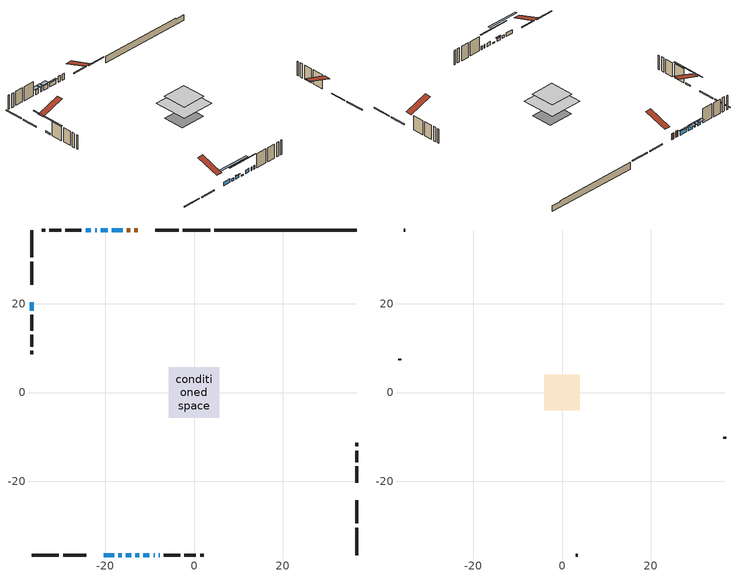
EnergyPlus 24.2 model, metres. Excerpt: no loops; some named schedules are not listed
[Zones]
conditioned space
 floor outside (Floor1 construction): -0.51,-0.51 -0.51,0.51 0.51,0.51 0.51,-0.51 z0.31
 floor adiabatic (AdiabaticFloorConstruction): -5.66,-5.66 -5.66,5.66 5.66,5.66 5.66,-5.66 z2.75
 floor foundation (Slab1 construction): -4.34,-3.66 -4.34,3.66 4.34,3.66 4.34,-3.66 z-1.98
 wall outside (RimJoist1 construction): 3.65,36.59 -2.52,36.59 / -36.59,-36.59 -30.42,-36.59 / -36.59,36.59 -36.59,30.42 / 36.59,-36.59 36.59,-30.42 z0.31:0.61
 wall outside (RimJoist2 construction): -3.45,36.59 -8.73,36.59 / -29.49,-36.59 -24.21,-36.59 / -36.59,29.49 -36.59,24.21 / 36.59,-29.49 36.59,-24.21 z0.31:0.61
 wall outside (AdiabaticWallConstruction 1): -12.65,36.59 -13.41,36.59 / -14.33,36.59 -15.15,36.59 z0.31:2.34
 wall outside (AdiabaticWallConstruction): -16.07,36.59 -18.51,36.59 z0.31:1.58; -19.44,36.59 -20.97,36.59 / -23.2,36.59 -24.42,36.59 z0.31:1.83; -20.29,-36.59 -17.94,-36.59 / -11.39,-36.59 -10.03,-36.59 / -9.1,-36.59 -8.85,-36.59 / -7.92,-36.59 -7.69,-36.59 z0.31:1.53; -17.02,-36.59 -16.3,-36.59 / -15.38,-36.59 -14.16,-36.59 z0.31:1.23; -36.59,20.29 -36.59,18.46 z0.31:0.77; -13.23,-36.59 -12.31,-36.59 z0.31:0.62; -21.89,36.59 -22.28,36.59 z0.31:1.84
 wall outside (Wall1 construction): -25.35,36.59 -29,36.59 / -6.76,-36.59 -3.11,-36.59 / -36.59,17.53 -36.59,13.88 / 36.59,-20.29 36.59,-16.64 z0.31:5.19
 wall outside (Wall2 construction): -29.93,36.59 -32.56,36.59 / -2.19,-36.59 0.44,-36.59 / -36.59,12.95 -36.59,10.32 / 36.59,-15.71 36.59,-13.08 z0.31:5.19
 wall outside (Wall3 construction): -33.49,36.59 -34.32,36.59 / 1.37,-36.59 2.21,-36.59 / -36.59,9.39 -36.59,8.56 / 36.59,-12.15 36.59,-11.32 z0.31:5.19
 wall foundation (FoundationWall1 construction): 4.58,36.59,-1.98 4.58,36.59,0.31 33.39,36.59,0.31 33.39,36.59,-0.04 36.59,36.59,-0.04 36.59,36.59,-1.98
 window (WindowConstruction): -16.07,36.59 -18.51,36.59 z0.31:1.58
 window (WindowConstruction 5): -19.44,36.59 -20.97,36.59 z0.31:1.83
 window (WindowConstruction 6): -20.29,-36.59 -17.94,-36.59 z0.31:1.53
 window (WindowConstruction 7): -17.02,-36.59 -16.31,-36.59 z0.31:1.22
 window (WindowConstruction 8): -15.38,-36.59 -14.16,-36.59 z0.31:1.22
 window (WindowConstruction 10): -36.59,20.29 -36.59,18.46 z0.31:0.77
 window (WindowConstruction 11): -13.23,-36.59 -12.31,-36.59 z0.31:0.61
 window (WindowConstruction 1): -11.38,-36.59 -10.03,-36.59 z0.31:1.53
 window (WindowConstruction 2): -9.1,-36.59 -8.85,-36.59 z0.31:1.53
 window (WindowConstruction 9): -21.89,36.59 -22.28,36.59 z0.31:1.83
 window (WindowConstruction 3): -7.92,-36.59 -7.69,-36.59 z0.31:1.53
 window (WindowConstruction 4): -23.2,36.59 -24.42,36.59 z0.31:1.83
 door (Door): -12.65,36.59 -13.41,36.59 z0.31:2.34
 door (Door 1): -14.34,36.59 -15.15,36.59 z0.31:2.34
 ceiling adiabatic (AdiabaticFloorConstruction): 5.66,-5.66 5.66,5.66 -5.66,5.66 -5.66,-5.66 z2.75
attic - vented
 floor to conditioned space (Floor2 construction Reversed): -4.02,-4.02 -4.02,4.02 4.02,4.02 4.02,-4.02 z5.19
 wall outside (Wall4 construction): -35.25,36.59 -35.66,36.59 / 3.13,-36.59 3.55,-36.59 / -36.59,7.63 -36.59,7.22 / 36.59,-10.39 36.59,-9.98 z0.31:5.19
 roof outside (Roof1 construction): -11.72,36.59,5.19 -11.72,28.76,7.8 -9.66,28.76,7.8 -9.66,36.59,5.19; -21.22,-36.59,5.19 -21.22,-28.76,7.8 -23.28,-28.76,7.8 -23.28,-36.59,5.19; -36.59,21.22,5.19 -28.76,21.22,7.8 -28.76,23.28,7.8 -36.59,23.28,5.19; 36.59,-21.22,5.19 28.76,-21.22,7.8 28.76,-23.28,7.8 36.59,-23.28,5.19
shading: -18.81,36.59 -15.78,36.59 -15.78,36.89 -18.81,36.89 z1.88; -21.26,36.59 -19.14,36.59 -19.14,37.81 -21.26,37.81 z2.13; -11.13,-36.59 -22.19,-36.59 -22.19,-37.2 -11.13,-37.2 z6.4; -13.86,-36.59 -15.68,-36.59 -15.68,-36.89 -13.86,-36.89 z1.52; -36.59,13.58 -36.59,25.17 -36.89,25.17 -36.89,13.58 z5.65; -7.43,-36.59 -18.11,-36.59 -18.11,-36.89 -7.43,-36.89 z5.49; -22.57,36.59 -21.6,36.59 -21.6,37.81 -22.57,37.81 z2.13; -24.72,36.59 -22.91,36.59 -22.91,37.81 -24.72,37.81 z2.13
[Building]
Building 1: Terrain=Suburbs
[Site:Location]
Montreal Intl AP_QC: Latitude {deg}=45.47; Longitude {deg}=-73.74; Time Zone {hr}=-5; Elevation {m}=36; Keep Site Location Information=Yes
[Site:GroundTemperature:Shallow]
2.07863, -0.316383, -0.508184, 0.628371, 5.19101, 9.73239, 13.6695, 16.1636, 16.3755, 14.347, 10.5102, 6.10817
[Site:WaterMainsTemperature]
Calculation Method=Schedule; Temperature Schedule=mains temperature schedule
[Material] Roughness=Rough; Thermal Absorptance=0.9
Name | Thickness {m} | Conductivity {W/m-K} | Density {kg/m3} | Specific Heat {J/kg-K} | Solar Absorptance | Visible Absorptance
asphalt or fiberglass shingles | 0.00635 | 0.162714 | 1121.4 | 1465.45 | 0.4 | 0.4
ceiling loosefill ins | 0.0846667 | 0.0480833 | 16.02 | 1046.75 | 0.7 | 0.7
ceiling stud and cavity | 0.1397 | 0.0947875 | 65.682 | 1177.47 | 0.7 | 0.7
concrete 4.0 in. | 0.1016 | 1.803125 | 2242.8 | 837.4 | 0.7 | 0.7
concrete 8.0 in. | 0.2032 | 1.803125 | 2242.8 | 837.4 | 0.7 | 0.7
door material | 0.04445 | 0.053851 | 512.64 | 1214.23 | 0.7 | 0.7
door material 1 | 0.04445 | 0.188738 | 512.64 | 1214.23 | 0.7 | 0.7
exterior vertical ins | 0.00199794 | 0.029427 | 32.04 | 1214.23 | 0.7 | 0.7
floor covering | 0.0127 | 0.0433444 | 54.468 | 1339.84 | 0.6 | 0.6
floor rigid ins; rim joist rigid ins | 0.051816 | 0.029427 | 32.04 | 1214.23 | 0.7 | 0.7
floor rigid ins 1; wall rigid ins | 0.512978 | 0.029427 | 32.04 | 1214.23 | 0.7 | 0.7
floor stud and cavity | 0.1397 | 0.392378 | 92.3553 | 1139.71 | 0.7 | 0.7
floor stud and cavity 1 | 0.1397 | 1.75129 | 37.0049 | 1207.88 | 0.7 | 0.7
furniture material conditioned space 1 | 0.1524 | 0.115458 | 640.8 | 1214.23 | 0.6 | 0.6
gypsum board | 0.0127 | 0.160291 | 801 | 837.4 | 0.6 | 0.6
gypsum board 1 | 0.0127 | 0.160291 | 801 | 837.4 | 0.7 | 0.7
osb sheathing 0.5 in. | 0.0127 | 0.115458 | 512.64 | 1214.23 | 0.7 | 0.7
osb sheathing 0.75 in. | 0.01905 | 0.115458 | 512.64 | 1214.23 | 0.7 | 0.7
osb sheathing 2.0 in. | 0.0508 | 0.115458 | 512.64 | 1214.23 | 0.7 | 0.7
rim joist stud and cavity | 0.0508 | 0.0451784 | 125.044 | 1163.47 | 0.6 | 0.6
rim joist stud and cavity 1 | 0.0508 | 0.256263 | 125.044 | 1163.47 | 0.6 | 0.6
wall stud and cavity | 0.1397 | 0.0883501 | 139.0536 | 1170.24 | 0.7 | 0.7
wall stud and cavity 1 | 0.1397 | 0.0830768 | 139.0536 | 1170.24 | 0.7 | 0.7
wall stud and cavity 2 | 0.1397 | 0.0911936 | 139.0536 | 1170.24 | 0.7 | 0.7
wall stud and cavity 3 | 0.0889 | 6.1454 | 50.32683 | 1063.81 | 0.6 | 0.6
wall stud and cavity 4 | 0.0889 | 0.380278 | 52.3479 | 1209.89 | 0.7 | 0.7
wall stud and cavity 5 | 0.0889 | 0.391764 | 83.0341 | 1211.67 | 0.7 | 0.7
wood siding | 0.0254 | 0.102417 | 544.68 | 1172.36 | 0.4 | 0.4
wood siding 1 | 0.00254 | 0.102417 | 544.68 | 1172.36 | 0.4 | 0.4
wood siding 2; wood siding 3; wood siding 4 | 0.0254 | 0.102417 | 544.68 | 1172.36 | 0.7 | 0.7
[WindowMaterial:SimpleGlazingSystem]
Name | U-Factor {W/m2-K} | Solar Heat Gain Coefficient
WindowMaterial | 2.98152 | 0.57
WindowMaterial 1 | 3.01842 | 0.51
WindowMaterial 10 | 3.07407 | 0.36
WindowMaterial 2 | 3.080315 | 0.34
WindowMaterial 3 | 3.077476 | 0.33
WindowMaterial 4 | 3.08826 | 0.37
WindowMaterial 5 | 2.95653 | 0.6
WindowMaterial 6 | 2.9378 | 0.62
WindowMaterial 7 | 3.03319 | 0.48
WindowMaterial 8 | 2.99685 | 0.54
WindowMaterial 9 | 3.0559 | 0.43
[Construction]
AdiabaticFloorConstruction: floor stud and cavity 1, floor rigid ins 1, osb sheathing 0.75 in., floor covering
AdiabaticWallConstruction: wood siding 3, wall rigid ins, wall stud and cavity 4, gypsum board
AdiabaticWallConstruction 1: wood siding 4, wall rigid ins, wall stud and cavity 4, gypsum board
Door: door material
Door 1: door material 1
Floor1 construction: floor stud and cavity, floor rigid ins, osb sheathing 0.75 in., floor covering
Floor2 construction Reversed: gypsum board, ceiling stud and cavity, ceiling loosefill ins
FoundationWall1 construction: concrete 8.0 in., gypsum board 1
furniture construction conditioned space 1: furniture material conditioned space 1
PartitionWallConstruction: gypsum board, wall stud and cavity 5, gypsum board
RimJoist1 construction: wood siding 2, osb sheathing 2.0 in., rim joist stud and cavity
RimJoist2 construction: wood siding 2, rim joist rigid ins, osb sheathing 2.0 in., rim joist stud and cavity 1
Roof1 construction: asphalt or fiberglass shingles
Slab1 construction: concrete 4.0 in.
Wall1 construction: wood siding, osb sheathing 0.5 in., wall stud and cavity, gypsum board
Wall2 construction: wood siding, osb sheathing 0.5 in., wall stud and cavity 1, gypsum board
Wall3 construction: wood siding, osb sheathing 0.5 in., wall stud and cavity 2, gypsum board
Wall4 construction: wood siding 1, wall stud and cavity 3
WindowConstruction: WindowMaterial
WindowConstruction 1: WindowMaterial 1
WindowConstruction 10: WindowMaterial 10
WindowConstruction 11; WindowConstruction 3: WindowMaterial 3
WindowConstruction 2: WindowMaterial 2
WindowConstruction 4: WindowMaterial 4
WindowConstruction 5: WindowMaterial 5
WindowConstruction 6: WindowMaterial 6
WindowConstruction 7: WindowMaterial 7
WindowConstruction 8: WindowMaterial 8
WindowConstruction 9: WindowMaterial 9
[Zone] Multiplier=1; Part of Total Floor Area=Yes
Name | Volume {m3}
attic - vented | 27.3524
conditioned space | 492.9
[Space]
Name | Zone | Volume {m3}
attic - vented 1 | attic - vented | 27.3524
conditioned space 1 | conditioned space | 492.9
[ZoneInfiltration:EffectiveLeakageArea]
infil attic - vented 1: Zone or Space=attic - vented 1; Schedule=Always On Discrete; Effective Air Leakage Area {cm2}=2583.2; Stack Coefficient=0.000520555; Wind Coefficient=1.54154e-05
[ZoneMixing]
whole house fan mix: Zone or Space=attic - vented; Schedule=Always On Continuous; Design Flow Rate Calculation Method=Flow/Zone; Design Flow Rate {m3/s}=0; Source Zone or Space=conditioned space
[SurfaceProperty:ExposedFoundationPerimeter]
Slab1: Exposed Perimeter Calculation Method=TotalExposedPerimeter; Total Exposed Perimeter {m}=32.005
[InternalMass] Zone or ZoneList=conditioned space; Space or SpaceList=conditioned space 1
Name | Construction | Surface Area {m2}
furniture mass conditioned space 1 | furniture construction conditioned space 1 | 77.076
partition wall mass | PartitionWallConstruction | 192.69
[Lights]
interior lighting: Zone or ZoneList or Space or SpaceList=conditioned space 1; Schedule=interior lighting schedule; Design Level Calculation Method=LightingLevel; Lighting Level {W}=343.2; Return Air Fraction=0; Fraction Radiant=0.6; Fraction Visible=0.2; Fraction Replaceable=1
[People]
occupants: Zone or ZoneList or Space or SpaceList=conditioned space 1; Number of People Schedule=occupants schedule; Number of People Calculation Method=People; Number of People=3; Fraction Radiant=0.314171; Sensible Heat Fraction=0.56303; Activity Level Schedule=occupants activity schedule; Carbon Dioxide Generation Rate {m3/s-W}=0; Enable ASHRAE 55 Comfort Warnings=No; Mean Radiant Temperature Calculation Type=EnclosureAveraged
[ElectricEquipment] Zone or ZoneList or Space or SpaceList=conditioned space 1; Design Level Calculation Method=EquipmentLevel
Name | Schedule | Design Level {W} | Fraction Latent | Fraction Radiant | Fraction Lost
clothes dryer | clothes dryer schedule | 140.772 | 0.015 | 0.081 | 0.85
clothes washer | clothes washer schedule | 32.1985 | 0.03 | 0.162 | 0.7
cooking range | cooking range schedule | 215.147 | 0.08 | 0.432 | 0.2
dishwasher | dishwasher schedule | 66.8632 | 0.3 | 0.18 | 0.4
fridge | fridge schedule | 72.9452 | 0 | 0.6 | 0
mech vent house fan | mech vent house fan schedule | 0 | 0 | 0 | 1
mech vent house fan cfis | mech vent house fan cfis schedule | 0 | 0 | 0 | 0
mech vent range fan 0 | mech vent range fan 0 schedule | 57 | 0 | 0 | 1
misc plug loads | misc plug loads schedule | 494.7 | 0.045 | 0.513 | 0.1
whole house fan | Always On Discrete | 0 | 0 | 0 | 1
[OtherEquipment] Zone or ZoneList or Space or SpaceList=conditioned space 1; Design Level Calculation Method=EquipmentLevel
Name | Fuel Type | Schedule | Design Level {W} | Fraction Latent | Fraction Radiant | Fraction Lost
clothes dryer 1 | Electricity | clothes dryer schedule | 0 | 0.015 | 0.081 | 0.85
cooking range 1 | Electricity | cooking range schedule | 0 | 0.08 | 0.432 | 0.2
general water use latent | None | general water use schedule | 62.594 | 1 | 0 | 0
general water use sensible | None | general water use schedule | -61.6891 | 0 | 0.6 | 0
mech vent house fan latent load | None | Always On Discrete | 0 | 1 | 0 | 0
mech vent house fan sensible load | None | Always On Discrete | 0 | 0 | 0 | 0
water heater energy adjustment1 | NaturalGas | Always On Discrete | 0.01 | 0 | 0 | 1
[ZoneInfiltration:DesignFlowRate] Zone or ZoneList or Space or SpaceList=conditioned space 1; Schedule=Always On Discrete; Design Flow Rate Calculation Method=Flow/Zone; Design Flow Rate {m3/s}=0
infil flow; natural vent flow; whole house fan flow
[AvailabilityManager:Scheduled]
furnace airloop Availability Manager: Schedule=Always On Discrete
[Foundation:Kiva]
Foundation Kiva 1: Initial Indoor Air Temperature {C}=18; Wall Height Above Grade {m}=0.309982; Wall Depth Below Slab {m}=0.2032; Custom Block Material Name 1=exterior vertical ins; Custom Block Depth 1 {m}=2.28999; Custom Block X Position 1 {m}=0.2159; Custom Block Z Position 1 {m}=0
[Foundation:Kiva:Settings]
Soil Conductivity {W/m-K}=0.849921; Soil Density {kg/m3}=1842.3; Soil Specific Heat {J/kg-K}=418.7; Ground Solar Absorptivity=0.9; Ground Thermal Absorptivity=0.9; Ground Surface Roughness {m}=0.03; Far-Field Width {m}=40; Deep-Ground Boundary Condition=ZeroFlux; Deep-Ground Depth {m}=40; Minimum Cell Dimension {m}=0.2; Maximum Cell Growth Coefficient=3; Simulation Timestep=Timestep
[Exterior:Lights]
exterior lighting: Schedule=exterior lighting schedule; Design Level {W}=75.6
[EnergyManagementSystem:GlobalVariable]
furnace_airloop_Fan_RTF
infil_program_Qfan
infil_program_Qinf
natural_vent_program_Qnv
natural_vent_program_Qwhf
[EnergyManagementSystem:Sensor]
Name | Output:Variable or Output:Meter Index Key | Output:Variable or Output:Meter
airflow_gain | infil flow | Infiltration Sensible Heat Gain Energy
airflow_gain_1 | natural vent flow | Infiltration Sensible Heat Gain Energy
airflow_gain_2 | whole house fan flow | Infiltration Sensible Heat Gain Energy
airflow_loss | infil flow | Infiltration Sensible Heat Loss Energy
airflow_loss_1 | natural vent flow | Infiltration Sensible Heat Loss Energy
airflow_loss_2 | whole house fan flow | Infiltration Sensible Heat Loss Energy
clg_load_cond |  | Cooling:EnergyTransfer:Zone:CONDITIONED SPACE
clg_sp_s; clg_sp_s_1 | cooling setpoint | Schedule Value
clothes_dryer_exhaust_0_sch_s | clothes dryer exhaust 0 schedule | Schedule Value
cool_season | cooling season schedule | Schedule Value
htg_load_cond |  | Heating:EnergyTransfer:Zone:CONDITIONED SPACE
htg_sp_s; htg_sp_s_1 | heating setpoint | Schedule Value
ig_ee_conv | clothes dryer | Electric Equipment Convective Heating Energy
ig_ee_conv_2 | cooking range | Electric Equipment Convective Heating Energy
ig_ee_conv_4 | fridge | Electric Equipment Convective Heating Energy
ig_ee_conv_5 | misc plug loads | Electric Equipment Convective Heating Energy
ig_ee_conv_6 | whole house fan | Electric Equipment Convective Heating Energy
ig_ee_rad | clothes dryer | Electric Equipment Radiant Heating Energy
ig_ee_rad_2 | cooking range | Electric Equipment Radiant Heating Energy
ig_ee_rad_4 | fridge | Electric Equipment Radiant Heating Energy
ig_ee_rad_5 | misc plug loads | Electric Equipment Radiant Heating Energy
ig_ee_rad_6 | whole house fan | Electric Equipment Radiant Heating Energy
ig_lgt_conv | interior lighting | Lights Convective Heating Energy
ig_lgt_rad | interior lighting | Lights Radiant Heating Energy
ig_lgt_vis | interior lighting | Lights Visible Radiation Heating Energy
ig_oe_conv | clothes dryer 1 | Other Equipment Convective Heating Energy
ig_oe_conv_1 | cooking range 1 | Other Equipment Convective Heating Energy
ig_oe_conv_2 | general water use latent | Other Equipment Convective Heating Energy
ig_oe_conv_3 | general water use sensible | Other Equipment Convective Heating Energy
ig_oe_conv_4 | water heater energy adjustment1 | Other Equipment Convective Heating Energy
ig_oe_rad | clothes dryer 1 | Other Equipment Radiant Heating Energy
ig_oe_rad_1 | cooking range 1 | Other Equipment Radiant Heating Energy
ig_oe_rad_2 | general water use latent | Other Equipment Radiant Heating Energy
ig_oe_rad_3 | general water use sensible | Other Equipment Radiant Heating Energy
ig_oe_rad_4 | water heater energy adjustment1 | Other Equipment Radiant Heating Energy
ig_ppl_conv | occupants | People Convective Heating Energy
ig_ppl_rad | occupants | People Radiant Heating Energy
im_conv | furniture mass conditioned space 1 | Surface Inside Face Convection Heat Gain Energy
im_conv_1 | partition wall mass | Surface Inside Face Convection Heat Gain Energy
im_ig | furniture mass conditioned space 1 | Surface Inside Face Internal Gains Radiation Heat Gain Energy
im_ig_1 | partition wall mass | Surface Inside Face Internal Gains Radiation Heat Gain Energy
im_lgt | furniture mass conditioned space 1 | Surface Inside Face Lights Radiation Heat Gain Energy
im_lgt_1 | partition wall mass | Surface Inside Face Lights Radiation Heat Gain Energy
im_sol | furniture mass conditioned space 1 | Surface Inside Face Solar Radiation Heat Gain Energy
im_sol_1 | partition wall mass | Surface Inside Face Solar Radiation Heat Gain Energy
im_surf | furniture mass conditioned space 1 | Surface Inside Face Net Surface Thermal Radiation Heat Gain Energy
im_surf_1 | partition wall mass | Surface Inside Face Net Surface Thermal Radiation Heat Gain Energy
mech_vent_range_fan_0_sch_s | mech vent range fan 0 schedule | Schedule Value
mv_conv | mech vent house fan | Electric Equipment Convective Heating Energy
mv_conv_1 | mech vent house fan cfis | Electric Equipment Convective Heating Energy
mv_conv_2 | mech vent range fan 0 | Electric Equipment Convective Heating Energy
mv_conv_3 | mech vent house fan latent load | Other Equipment Convective Heating Energy
mv_conv_4 | mech vent house fan sensible load | Other Equipment Convective Heating Energy
mv_rad | mech vent house fan | Electric Equipment Radiant Heating Energy
mv_rad_1 | mech vent house fan cfis | Electric Equipment Radiant Heating Energy
mv_rad_2 | mech vent range fan 0 | Electric Equipment Radiant Heating Energy
mv_rad_3 | mech vent house fan latent load | Other Equipment Radiant Heating Energy
mv_rad_4 | mech vent house fan sensible load | Other Equipment Radiant Heating Energy
natural_vent_s | natural vent schedule | Schedule Value
out_pb_s |  | Site Outdoor Air Barometric Pressure
out_wt_s |  | Site Outdoor Air Humidity Ratio
site_vw_s |  | Site Wind Speed
ss_back_out | Window1 | Surface Window Shortwave from Zone Back Out Window Heat Transfer Rate
ss_back_out_1 | Window12 | Surface Window Shortwave from Zone Back Out Window Heat Transfer Rate
ss_back_out_10 | Window7 | Surface Window Shortwave from Zone Back Out Window Heat Transfer Rate
ss_back_out_11 | Window8 | Surface Window Shortwave from Zone Back Out Window Heat Transfer Rate
ss_back_out_2 | Window13 | Surface Window Shortwave from Zone Back Out Window Heat Transfer Rate
ss_back_out_3 | Window14 | Surface Window Shortwave from Zone Back Out Window Heat Transfer Rate
ss_back_out_4 | Window15 | Surface Window Shortwave from Zone Back Out Window Heat Transfer Rate
ss_back_out_5 | Window16 | Surface Window Shortwave from Zone Back Out Window Heat Transfer Rate
ss_back_out_6 | Window19 | Surface Window Shortwave from Zone Back Out Window Heat Transfer Rate
ss_back_out_7 | Window3 | Surface Window Shortwave from Zone Back Out Window Heat Transfer Rate
ss_back_out_8 | Window5 | Surface Window Shortwave from Zone Back Out Window Heat Transfer Rate
ss_back_out_9 | Window6 | Surface Window Shortwave from Zone Back Out Window Heat Transfer Rate
ss_conv | Door1 | Surface Inside Face Convection Heat Gain Energy
ss_conv_1 | Door2 | Surface Inside Face Convection Heat Gain Energy
ss_conv_10 | Window5 | Surface Inside Face Convection Heat Gain Energy
ss_conv_11 | Window6 | Surface Inside Face Convection Heat Gain Energy
ss_conv_12 | Window7 | Surface Inside Face Convection Heat Gain Energy
ss_conv_13 | Window8 | Surface Inside Face Convection Heat Gain Energy
ss_conv_2 | Window1 | Surface Inside Face Convection Heat Gain Energy
ss_conv_3 | Window12 | Surface Inside Face Convection Heat Gain Energy
ss_conv_4 | Window13 | Surface Inside Face Convection Heat Gain Energy
ss_conv_5 | Window14 | Surface Inside Face Convection Heat Gain Energy
ss_conv_6 | Window15 | Surface Inside Face Convection Heat Gain Energy
ss_conv_7 | Window16 | Surface Inside Face Convection Heat Gain Energy
ss_conv_8 | Window19 | Surface Inside Face Convection Heat Gain Energy
ss_conv_9 | Window3 | Surface Inside Face Convection Heat Gain Energy
ss_ig | Door1 | Surface Inside Face Internal Gains Radiation Heat Gain Energy
ss_ig_1 | Door2 | Surface Inside Face Internal Gains Radiation Heat Gain Energy
ss_ig_10 | Window5 | Surface Inside Face Internal Gains Radiation Heat Gain Energy
ss_ig_11 | Window6 | Surface Inside Face Internal Gains Radiation Heat Gain Energy
ss_ig_12 | Window7 | Surface Inside Face Internal Gains Radiation Heat Gain Energy
ss_ig_13 | Window8 | Surface Inside Face Internal Gains Radiation Heat Gain Energy
ss_ig_2 | Window1 | Surface Inside Face Internal Gains Radiation Heat Gain Energy
ss_ig_3 | Window12 | Surface Inside Face Internal Gains Radiation Heat Gain Energy
ss_ig_4 | Window13 | Surface Inside Face Internal Gains Radiation Heat Gain Energy
ss_ig_5 | Window14 | Surface Inside Face Internal Gains Radiation Heat Gain Energy
ss_ig_6 | Window15 | Surface Inside Face Internal Gains Radiation Heat Gain Energy
ss_ig_7 | Window16 | Surface Inside Face Internal Gains Radiation Heat Gain Energy
ss_ig_8 | Window19 | Surface Inside Face Internal Gains Radiation Heat Gain Energy
ss_ig_9 | Window3 | Surface Inside Face Internal Gains Radiation Heat Gain Energy
ss_lgt | Door1 | Surface Inside Face Lights Radiation Heat Gain Energy
ss_lgt_1 | Door2 | Surface Inside Face Lights Radiation Heat Gain Energy
ss_sol | Door1 | Surface Inside Face Solar Radiation Heat Gain Energy
ss_sol_1 | Door2 | Surface Inside Face Solar Radiation Heat Gain Energy
ss_surf | Door1 | Surface Inside Face Net Surface Thermal Radiation Heat Gain Energy
ss_surf_1 | Door2 | Surface Inside Face Net Surface Thermal Radiation Heat Gain Energy
ss_surf_10 | Window5 | Surface Inside Face Net Surface Thermal Radiation Heat Gain Energy
ss_surf_11 | Window6 | Surface Inside Face Net Surface Thermal Radiation Heat Gain Energy
ss_surf_12 | Window7 | Surface Inside Face Net Surface Thermal Radiation Heat Gain Energy
ss_surf_13 | Window8 | Surface Inside Face Net Surface Thermal Radiation Heat Gain Energy
ss_surf_2 | Window1 | Surface Inside Face Net Surface Thermal Radiation Heat Gain Energy
ss_surf_3 | Window12 | Surface Inside Face Net Surface Thermal Radiation Heat Gain Energy
ss_surf_4 | Window13 | Surface Inside Face Net Surface Thermal Radiation Heat Gain Energy
ss_surf_5 | Window14 | Surface Inside Face Net Surface Thermal Radiation Heat Gain Energy
ss_surf_6 | Window15 | Surface Inside Face Net Surface Thermal Radiation Heat Gain Energy
ss_surf_7 | Window16 | Surface Inside Face Net Surface Thermal Radiation Heat Gain Energy
ss_surf_8 | Window19 | Surface Inside Face Net Surface Thermal Radiation Heat Gain Energy
ss_surf_9 | Window3 | Surface Inside Face Net Surface Thermal Radiation Heat Gain Energy
ss_trans_in | Window1 | Surface Window Transmitted Solar Radiation Rate
ss_trans_in_1 | Window12 | Surface Window Transmitted Solar Radiation Rate
ss_trans_in_10 | Window7 | Surface Window Transmitted Solar Radiation Rate
ss_trans_in_11 | Window8 | Surface Window Transmitted Solar Radiation Rate
ss_trans_in_2 | Window13 | Surface Window Transmitted Solar Radiation Rate
ss_trans_in_3 | Window14 | Surface Window Transmitted Solar Radiation Rate
ss_trans_in_4 | Window15 | Surface Window Transmitted Solar Radiation Rate
ss_trans_in_5 | Window16 | Surface Window Transmitted Solar Radiation Rate
ss_trans_in_6 | Window19 | Surface Window Transmitted Solar Radiation Rate
ss_trans_in_7 | Window3 | Surface Window Transmitted Solar Radiation Rate
ss_trans_in_8 | Window5 | Surface Window Transmitted Solar Radiation Rate
ss_trans_in_9 | Window6 | Surface Window Transmitted Solar Radiation Rate
ss_trans_out | Window1 | Surface Inside Face Initial Transmitted Diffuse Transmitted Out Window Solar Radiation Rate
ss_trans_out_1 | Window12 | Surface Inside Face Initial Transmitted Diffuse Transmitted Out Window Solar Radiation Rate
ss_trans_out_10 | Window7 | Surface Inside Face Initial Transmitted Diffuse Transmitted Out Window Solar Radiation Rate
ss_trans_out_11 | Window8 | Surface Inside Face Initial Transmitted Diffuse Transmitted Out Window Solar Radiation Rate
ss_trans_out_2 | Window13 | Surface Inside Face Initial Transmitted Diffuse Transmitted Out Window Solar Radiation Rate
ss_trans_out_3 | Window14 | Surface Inside Face Initial Transmitted Diffuse Transmitted Out Window Solar Radiation Rate
